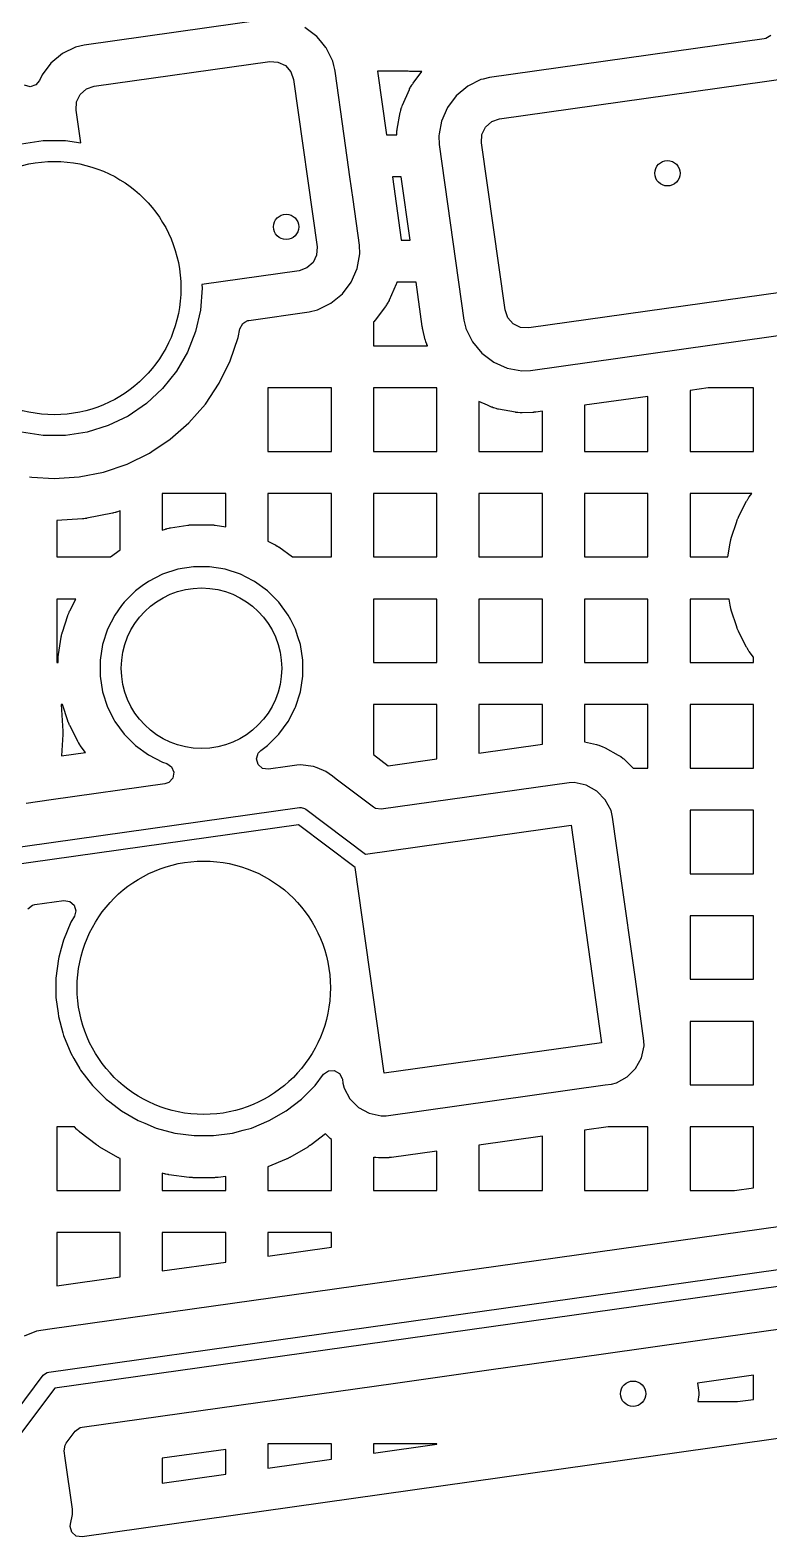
# Model space of a CAD drawing. Extents: x 2.49 to 8.57, y -5.87 to -1.87.
# Drawn here: x 3.271 to 3.616, y -4.975 to -4.273 of the extents above; entities that cross this region are included whole.
import ezdxf

# ---------------------------------------------------------------- set-up
doc = ezdxf.new("R2010")
doc.units = 0
doc.header["$MEASUREMENT"] = 0
doc.layers.add('BLACK', color=7, linetype='CONTINUOUS')

msp = doc.modelspace()

# ---------------------------------------------------------------- linework, layer by layer
at = {"layer": 'BLACK', "linetype": 'CONTINUOUS'}
for p, q in [((3.38231, -4.2674), (3.29654, -4.27946)), ((3.40501, -4.27542), (3.3995, -4.27126)), ((3.40675, -4.27751), (3.40501, -4.27542)), ((3.61371, -4.27662), (3.48553, -4.29464)), ((3.61438, -4.27648), (3.61371, -4.27662)), ((3.61671, -4.27501), (3.61438, -4.27648)), ((3.2864, -4.28349), (3.28108, -4.2879)), ((3.29259, -4.28043), (3.2864, -4.28349)), ((3.2864, -4.28349), (3.2864, -4.28349)), ((3.29654, -4.27946), (3.29259, -4.28043)), ((3.29259, -4.28043), (3.29259, -4.28043)), ((3.29654, -4.27946), (3.29654, -4.27946)), ((3.40927, -4.28055), (3.40675, -4.27751)), ((3.40942, -4.28073), (3.40927, -4.28055)), ((3.41249, -4.28692), (3.40942, -4.28073)), ((3.28108, -4.2879), (3.27693, -4.29342)), ((3.28108, -4.2879), (3.28108, -4.2879)), ((3.30123, -4.29869), (3.3831, -4.28719)), ((3.3831, -4.28719), (3.38694, -4.28741)), ((3.38694, -4.28741), (3.3904, -4.28907)), ((3.3904, -4.28907), (3.39296, -4.29194)), ((3.413, -4.28902), (3.41249, -4.28692)), ((3.41346, -4.29087), (3.413, -4.28902)), ((3.41357, -4.29165), (3.41346, -4.29087)), ((3.41346, -4.29087), (3.41346, -4.29087)), ((3.27141, -4.29889), (3.26876, -4.29815)), ((3.27404, -4.29807), (3.27141, -4.29889)), ((3.27581, -4.29597), (3.27404, -4.29807)), ((3.27693, -4.29342), (3.27581, -4.29597)), ((3.27693, -4.29342), (3.27693, -4.29342)), ((3.39296, -4.29194), (3.39422, -4.29557)), ((3.39422, -4.29557), (3.40518, -4.37354)), ((3.4178, -4.32172), (3.41357, -4.29165)), ((3.44699, -4.29165), (3.43337, -4.29165)), ((3.43337, -4.29165), (3.43753, -4.32126)), ((3.44708, -4.29167), (3.44699, -4.29165)), ((3.44723, -4.29168), (3.44708, -4.29167)), ((3.44754, -4.29171), (3.44723, -4.29168)), ((3.44769, -4.29172), (3.44754, -4.29171)), ((3.44831, -4.29176), (3.44769, -4.29172)), ((3.44846, -4.29177), (3.44831, -4.29176)), ((3.44877, -4.29178), (3.44846, -4.29177)), ((3.44871, -4.29919), (3.44928, -4.29821)), ((3.44892, -4.29178), (3.44877, -4.29178)), ((3.45404, -4.29178), (3.44892, -4.29178)), ((3.44928, -4.29821), (3.44943, -4.29797)), ((3.44943, -4.29797), (3.44975, -4.29749)), ((3.44975, -4.29749), (3.44992, -4.29726)), ((3.44992, -4.29726), (3.45404, -4.29178)), ((3.48158, -4.29561), (3.47539, -4.29868)), ((3.48261, -4.29536), (3.48158, -4.29561)), ((3.48158, -4.29561), (3.48158, -4.29561)), ((3.48553, -4.29464), (3.48261, -4.29536)), ((3.48553, -4.29464), (3.48553, -4.29464)), ((3.48553, -4.29464), (3.48553, -4.29464)), ((3.49022, -4.31388), (3.62598, -4.2948)), ((3.29307, -4.30598), (3.29474, -4.30252)), ((3.29474, -4.30252), (3.29761, -4.29996)), ((3.29761, -4.29996), (3.30123, -4.29869)), ((3.44496, -4.30758), (3.44819, -4.30021)), ((3.44819, -4.30021), (3.44831, -4.29995)), ((3.44831, -4.29995), (3.44857, -4.29944)), ((3.44857, -4.29944), (3.44871, -4.29919)), ((3.47007, -4.30308), (3.46592, -4.3086)), ((3.47007, -4.30308), (3.47007, -4.30308)), ((3.47539, -4.29868), (3.47007, -4.30308)), ((3.47539, -4.29868), (3.47539, -4.29868)), ((3.29286, -4.30981), (3.29307, -4.30598)), ((3.29501, -4.32513), (3.29286, -4.30981)), ((3.44252, -4.31873), (3.44396, -4.31085)), ((3.44396, -4.31085), (3.44402, -4.31057)), ((3.44402, -4.31057), (3.44415, -4.31001)), ((3.44415, -4.31001), (3.44423, -4.30974)), ((3.44423, -4.30974), (3.44456, -4.30865)), ((3.44456, -4.30865), (3.44465, -4.30838)), ((3.44465, -4.30838), (3.44485, -4.30784)), ((3.44485, -4.30784), (3.44496, -4.30758)), ((3.46592, -4.3086), (3.46315, -4.31493)), ((3.46592, -4.3086), (3.46592, -4.3086)), ((3.46592, -4.3086), (3.46592, -4.3086)), ((3.44241, -4.31953), (3.44248, -4.319)), ((3.44248, -4.319), (3.44252, -4.31873)), ((3.46315, -4.31493), (3.46205, -4.32094)), ((3.48206, -4.32116), (3.48373, -4.3177)), ((3.48373, -4.3177), (3.4866, -4.31514)), ((3.4866, -4.31514), (3.49022, -4.31388)), ((3.26731, -4.32558), (3.2775, -4.32404)), ((3.2775, -4.32404), (3.28779, -4.32404)), ((3.28779, -4.32404), (3.29501, -4.32513)), ((3.42049, -4.34087), (3.4178, -4.32172)), ((3.43753, -4.32126), (3.4423, -4.32126)), ((3.4423, -4.32113), (3.44231, -4.32086)), ((3.4423, -4.32126), (3.4423, -4.32113)), ((3.44231, -4.32086), (3.44239, -4.31979)), ((3.44239, -4.31979), (3.44241, -4.31953)), ((3.46205, -4.32094), (3.46191, -4.32172)), ((3.46191, -4.32172), (3.46206, -4.32579)), ((3.46206, -4.32579), (3.46206, -4.32579)), ((3.46206, -4.32579), (3.47357, -4.40766)), ((3.48185, -4.32499), (3.48206, -4.32116)), ((3.49281, -4.40297), (3.48185, -4.32499)), ((3.42197, -4.3514), (3.42049, -4.34087)), ((3.44438, -4.34087), (3.44029, -4.34087)), ((3.44029, -4.34087), (3.44442, -4.37027)), ((3.44854, -4.37047), (3.44438, -4.34087)), ((3.42497, -4.37275), (3.42197, -4.3514)), ((3.40518, -4.37354), (3.40496, -4.37737)), ((3.42512, -4.37681), (3.42497, -4.37275)), ((3.44442, -4.37027), (3.44443, -4.37039)), ((3.44443, -4.37039), (3.44444, -4.37047)), ((3.44444, -4.37047), (3.44854, -4.37047)), ((3.40329, -4.38083), (3.40043, -4.38339)), ((3.40496, -4.37737), (3.40329, -4.38083)), ((3.42388, -4.38361), (3.42512, -4.37681)), ((3.3968, -4.38466), (3.35141, -4.39103)), ((3.40043, -4.38339), (3.3968, -4.38466)), ((3.42111, -4.38993), (3.42388, -4.38361)), ((3.35154, -4.39275), (3.35077, -4.40302)), ((3.35141, -4.39103), (3.35154, -4.39275)), ((3.41164, -4.39986), (3.41695, -4.39545)), ((3.41695, -4.39545), (3.42111, -4.38993)), ((3.44207, -4.39095), (3.43884, -4.39833)), ((3.44217, -4.39069), (3.44207, -4.39095)), ((3.44237, -4.39015), (3.44217, -4.39069)), ((3.4424, -4.39008), (3.44237, -4.39015)), ((3.4513, -4.39008), (3.4424, -4.39008)), ((3.45419, -4.41064), (3.4513, -4.39008)), ((3.63963, -4.39227), (3.50392, -4.41135)), ((3.35077, -4.40302), (3.34848, -4.41306)), ((3.4015, -4.40389), (3.40544, -4.40292)), ((3.40544, -4.40292), (3.41164, -4.39986)), ((3.43711, -4.40128), (3.43227, -4.4077)), ((3.43728, -4.40104), (3.43711, -4.40128)), ((3.43759, -4.40057), (3.43728, -4.40104)), ((3.43774, -4.40033), (3.43759, -4.40057)), ((3.43832, -4.39934), (3.43774, -4.40033)), ((3.43846, -4.39909), (3.43832, -4.39934)), ((3.43872, -4.39858), (3.43846, -4.39909)), ((3.43884, -4.39833), (3.43872, -4.39858)), ((3.49407, -4.40659), (3.49281, -4.40297)), ((3.36921, -4.41174), (3.37048, -4.4093)), ((3.37048, -4.4093), (3.37156, -4.40868)), ((3.37156, -4.40868), (3.37287, -4.40794)), ((3.37287, -4.40794), (3.37331, -4.40786)), ((3.37331, -4.40786), (3.4015, -4.40389)), ((3.43153, -4.40857), (3.43142, -4.40868)), ((3.43142, -4.40868), (3.43142, -4.41969)), ((3.43172, -4.40836), (3.43153, -4.40857)), ((3.43209, -4.40793), (3.43172, -4.40836)), ((3.43227, -4.4077), (3.43209, -4.40793)), ((3.47357, -4.40766), (3.47357, -4.40766)), ((3.47357, -4.40766), (3.47357, -4.40766)), ((3.47357, -4.40766), (3.47449, -4.41141)), ((3.49663, -4.40946), (3.49407, -4.40659)), ((3.50009, -4.41113), (3.49663, -4.40946)), ((3.34848, -4.41306), (3.34472, -4.42264)), ((3.36468, -4.42673), (3.36841, -4.41573)), ((3.36841, -4.41573), (3.36921, -4.41174)), ((3.4542, -4.41076), (3.45419, -4.41064)), ((3.45425, -4.41101), (3.4542, -4.41076)), ((3.45427, -4.41113), (3.45425, -4.41101)), ((3.45436, -4.41162), (3.45427, -4.41113)), ((3.45439, -4.41174), (3.45436, -4.41162)), ((3.45444, -4.41199), (3.45439, -4.41174)), ((3.45447, -4.41211), (3.45444, -4.41199)), ((3.45563, -4.41682), (3.45447, -4.41211)), ((3.4557, -4.41707), (3.45563, -4.41682)), ((3.45586, -4.41759), (3.4557, -4.41707)), ((3.45594, -4.41784), (3.45586, -4.41759)), ((3.47449, -4.41141), (3.47454, -4.41161)), ((3.47454, -4.41161), (3.47454, -4.41161)), ((3.47454, -4.41161), (3.4776, -4.4178)), ((3.50392, -4.41135), (3.50009, -4.41113)), ((3.50472, -4.43113), (3.63277, -4.41314)), ((3.34472, -4.42264), (3.33957, -4.43156)), ((3.43142, -4.41969), (3.45666, -4.41969)), ((3.45631, -4.41885), (3.45594, -4.41784)), ((3.45641, -4.41909), (3.45631, -4.41885)), ((3.45662, -4.41959), (3.45641, -4.41909)), ((3.45666, -4.41969), (3.45662, -4.41959)), ((3.4776, -4.4178), (3.4776, -4.4178)), ((3.4776, -4.4178), (3.48201, -4.42312)), ((3.48201, -4.42312), (3.48201, -4.42312)), ((3.48201, -4.42312), (3.48201, -4.42312)), ((3.48201, -4.42312), (3.48753, -4.42727)), ((3.33957, -4.43156), (3.33315, -4.43961)), ((3.35954, -4.43714), (3.36468, -4.42673)), ((3.48753, -4.42727), (3.49385, -4.43005)), ((3.49385, -4.43005), (3.50065, -4.43129)), ((3.50065, -4.43129), (3.50472, -4.43113)), ((3.35309, -4.4468), (3.35954, -4.43714)), ((3.33315, -4.43961), (3.3256, -4.44661)), ((3.41182, -4.43929), (3.38221, -4.43929)), ((3.38221, -4.43929), (3.38221, -4.4689)), ((3.41182, -4.4689), (3.41182, -4.43929)), ((3.46103, -4.43929), (3.43142, -4.43929)), ((3.43142, -4.43929), (3.43142, -4.4689)), ((3.46103, -4.44048), (3.46103, -4.43929)), ((3.46103, -4.4689), (3.46103, -4.44048)), ((3.4846, -4.4474), (3.48064, -4.44566)), ((3.48064, -4.44566), (3.48064, -4.4689)), ((3.55945, -4.44324), (3.52985, -4.4474)), ((3.55945, -4.4689), (3.55945, -4.44324)), ((3.58754, -4.43929), (3.57906, -4.44048)), ((3.57906, -4.44048), (3.57906, -4.4689)), ((3.60867, -4.43929), (3.58754, -4.43929)), ((3.60867, -4.4689), (3.60867, -4.43929)), ((3.31709, -4.45242), (3.30782, -4.45688)), ((3.3256, -4.44661), (3.31709, -4.45242)), ((3.34543, -4.45553), (3.35309, -4.4468)), ((3.48651, -4.44823), (3.4846, -4.4474)), ((3.48677, -4.44834), (3.48651, -4.44823)), ((3.48731, -4.44854), (3.48677, -4.44834)), ((3.48758, -4.44863), (3.48731, -4.44854)), ((3.48867, -4.44896), (3.48758, -4.44863)), ((3.48894, -4.44904), (3.48867, -4.44896)), ((3.4895, -4.44917), (3.48894, -4.44904)), ((3.48978, -4.44923), (3.4895, -4.44917)), ((3.49766, -4.45067), (3.48978, -4.44923)), ((3.49792, -4.45071), (3.49766, -4.45067)), ((3.49846, -4.45078), (3.49792, -4.45071)), ((3.49872, -4.4508), (3.49846, -4.45078)), ((3.49979, -4.45088), (3.49872, -4.4508)), ((3.50005, -4.45089), (3.49979, -4.45088)), ((3.50059, -4.4509), (3.50005, -4.45089)), ((3.50086, -4.4509), (3.50059, -4.4509)), ((3.50571, -4.45072), (3.50086, -4.4509)), ((3.50583, -4.45071), (3.50571, -4.45072)), ((3.50608, -4.45069), (3.50583, -4.45071)), ((3.5062, -4.45068), (3.50608, -4.45069)), ((3.5067, -4.45064), (3.5062, -4.45068)), ((3.50682, -4.45063), (3.5067, -4.45064)), ((3.50707, -4.4506), (3.50682, -4.45063)), ((3.5072, -4.45058), (3.50707, -4.4506)), ((3.51024, -4.45015), (3.5072, -4.45058)), ((3.51024, -4.4689), (3.51024, -4.45015)), ((3.52985, -4.4474), (3.52985, -4.4689)), ((3.30782, -4.45688), (3.29798, -4.45992)), ((3.3367, -4.46319), (3.34543, -4.45553)), ((3.2775, -4.46145), (3.26731, -4.45992)), ((3.28779, -4.46145), (3.2775, -4.46145)), ((3.29798, -4.45992), (3.28779, -4.46145)), ((3.32816, -4.4689), (3.3367, -4.46319)), ((3.31662, -4.47478), (3.32704, -4.46964)), ((3.32704, -4.46964), (3.32816, -4.4689)), ((3.38221, -4.4689), (3.41182, -4.4689)), ((3.43142, -4.4689), (3.46103, -4.4689)), ((3.48064, -4.4689), (3.51024, -4.4689)), ((3.52985, -4.4689), (3.55945, -4.4689)), ((3.57906, -4.4689), (3.60867, -4.4689)), ((3.27106, -4.48078), (3.27217, -4.48085)), ((3.29192, -4.48093), (3.29423, -4.48078)), ((3.29423, -4.48078), (3.30563, -4.47852)), ((3.30563, -4.47852), (3.31662, -4.47478)), ((3.27217, -4.48085), (3.28264, -4.48154)), ((3.28264, -4.48154), (3.28265, -4.48154)), ((3.28265, -4.48154), (3.29192, -4.48093)), ((3.28265, -4.48154), (3.28265, -4.48154)), ((3.33313, -4.4885), (3.333, -4.48857)), ((3.333, -4.48857), (3.333, -4.50559)), ((3.3626, -4.4885), (3.33313, -4.4885)), ((3.3626, -4.50405), (3.3626, -4.4885)), ((3.41182, -4.4885), (3.38221, -4.4885)), ((3.38221, -4.4885), (3.38221, -4.51067)), ((3.41182, -4.51811), (3.41182, -4.4885)), ((3.46103, -4.4885), (3.43142, -4.4885)), ((3.43142, -4.4885), (3.43142, -4.51811)), ((3.46103, -4.51811), (3.46103, -4.4885)), ((3.51024, -4.4885), (3.48064, -4.4885)), ((3.48064, -4.4885), (3.48064, -4.51811)), ((3.51024, -4.51811), (3.51024, -4.4885)), ((3.55945, -4.4885), (3.52985, -4.4885)), ((3.52985, -4.4885), (3.52985, -4.51811)), ((3.55945, -4.51811), (3.55945, -4.4885)), ((3.60786, -4.4885), (3.57906, -4.4885)), ((3.57906, -4.4885), (3.57906, -4.51811)), ((3.60173, -4.49942), (3.60546, -4.49211)), ((3.60546, -4.49211), (3.60555, -4.49194)), ((3.60555, -4.49194), (3.60574, -4.4916)), ((3.60574, -4.4916), (3.60584, -4.49144)), ((3.60584, -4.49144), (3.60624, -4.49078)), ((3.60624, -4.49078), (3.60634, -4.49062)), ((3.60634, -4.49062), (3.60656, -4.4903)), ((3.60656, -4.4903), (3.60667, -4.49014)), ((3.60667, -4.49014), (3.60786, -4.4885)), ((3.29584, -4.50032), (3.28379, -4.50111)), ((3.28379, -4.50111), (3.28379, -4.51811)), ((3.296, -4.50031), (3.29584, -4.50032)), ((3.29632, -4.50028), (3.296, -4.50031)), ((3.29648, -4.50026), (3.29632, -4.50028)), ((3.29711, -4.50018), (3.29648, -4.50026)), ((3.29727, -4.50015), (3.29711, -4.50018)), ((3.29759, -4.5001), (3.29727, -4.50015)), ((3.29775, -4.50007), (3.29759, -4.5001)), ((3.30977, -4.49768), (3.29775, -4.50007)), ((3.30992, -4.49765), (3.30977, -4.49768)), ((3.31024, -4.49758), (3.30992, -4.49765)), ((3.31039, -4.49754), (3.31024, -4.49758)), ((3.31101, -4.49737), (3.31039, -4.49754)), ((3.31116, -4.49733), (3.31101, -4.49737)), ((3.31147, -4.49723), (3.31116, -4.49733)), ((3.31162, -4.49718), (3.31147, -4.49723)), ((3.31339, -4.49658), (3.31162, -4.49718)), ((3.31339, -4.51067), (3.31339, -4.49658)), ((3.59831, -4.50937), (3.60085, -4.50156)), ((3.60085, -4.50156), (3.60091, -4.50138)), ((3.60091, -4.50138), (3.60105, -4.50101)), ((3.60105, -4.50101), (3.60112, -4.50084)), ((3.60112, -4.50084), (3.60141, -4.50012)), ((3.60141, -4.50012), (3.60149, -4.49995)), ((3.60149, -4.49995), (3.60165, -4.4996)), ((3.60165, -4.4996), (3.60173, -4.49942)), ((3.333, -4.50559), (3.33452, -4.50509)), ((3.33452, -4.50509), (3.33471, -4.50504)), ((3.33471, -4.50504), (3.33508, -4.50493)), ((3.33508, -4.50493), (3.33527, -4.50488)), ((3.33527, -4.50488), (3.33601, -4.5047)), ((3.33601, -4.5047), (3.3362, -4.50466)), ((3.3362, -4.50466), (3.33658, -4.50459)), ((3.33658, -4.50459), (3.33677, -4.50455)), ((3.33677, -4.50455), (3.34488, -4.50327)), ((3.34488, -4.50327), (3.34507, -4.50324)), ((3.34507, -4.50324), (3.34545, -4.5032)), ((3.34545, -4.5032), (3.34564, -4.50318)), ((3.34564, -4.50318), (3.34641, -4.50312)), ((3.34641, -4.50312), (3.3466, -4.50311)), ((3.3466, -4.50311), (3.34699, -4.50309)), ((3.34699, -4.50309), (3.34718, -4.50309)), ((3.34718, -4.50309), (3.35539, -4.50309)), ((3.35539, -4.50309), (3.35558, -4.50309)), ((3.35558, -4.50309), (3.35597, -4.50311)), ((3.35597, -4.50311), (3.35616, -4.50312)), ((3.35616, -4.50312), (3.35692, -4.50318)), ((3.35692, -4.50318), (3.35712, -4.5032)), ((3.35712, -4.5032), (3.3575, -4.50324)), ((3.3575, -4.50324), (3.35769, -4.50327)), ((3.35769, -4.50327), (3.3626, -4.50405)), ((3.30888, -4.51811), (3.31339, -4.51483)), ((3.31339, -4.51483), (3.31339, -4.51067)), ((3.38221, -4.51067), (3.3853, -4.51224)), ((3.3853, -4.51224), (3.38547, -4.51233)), ((3.38547, -4.51233), (3.38581, -4.51252)), ((3.38581, -4.51252), (3.38597, -4.51262)), ((3.38597, -4.51262), (3.38663, -4.51302)), ((3.38663, -4.51302), (3.38679, -4.51312)), ((3.38679, -4.51312), (3.38711, -4.51334)), ((3.38711, -4.51334), (3.38727, -4.51345)), ((3.38727, -4.51345), (3.39369, -4.51811)), ((3.59674, -4.51811), (3.59777, -4.51161)), ((3.59777, -4.51161), (3.59781, -4.51142)), ((3.59781, -4.51142), (3.59788, -4.51104)), ((3.59788, -4.51104), (3.59792, -4.51086)), ((3.59792, -4.51086), (3.5981, -4.51011)), ((3.5981, -4.51011), (3.59815, -4.50992)), ((3.59815, -4.50992), (3.59826, -4.50955)), ((3.59826, -4.50955), (3.59831, -4.50937)), ((3.28379, -4.51811), (3.30888, -4.51811)), ((3.34756, -4.5227), (3.34022, -4.52386)), ((3.355, -4.5227), (3.34756, -4.5227)), ((3.34756, -4.5227), (3.34756, -4.5227)), ((3.36235, -4.52386), (3.355, -4.5227)), ((3.355, -4.5227), (3.355, -4.5227)), ((3.39369, -4.51811), (3.41182, -4.51811)), ((3.43142, -4.51811), (3.46103, -4.51811)), ((3.48064, -4.51811), (3.51024, -4.51811)), ((3.52985, -4.51811), (3.55945, -4.51811)), ((3.57906, -4.51811), (3.59674, -4.51811)), ((3.32651, -4.52954), (3.32369, -4.53158)), ((3.33314, -4.52616), (3.32651, -4.52954)), ((3.34022, -4.52386), (3.33314, -4.52616)), ((3.36943, -4.52616), (3.36235, -4.52386)), ((3.3753, -4.52915), (3.36943, -4.52616)), ((3.37605, -4.52954), (3.3753, -4.52915)), ((3.38207, -4.53391), (3.37605, -4.52954)), ((3.32049, -4.53391), (3.31523, -4.53917)), ((3.32369, -4.53158), (3.32049, -4.53391)), ((3.32049, -4.53391), (3.32049, -4.53391)), ((3.32049, -4.53391), (3.32049, -4.53391)), ((3.38733, -4.53917), (3.38207, -4.53391)), ((3.29266, -4.53772), (3.28379, -4.53772)), ((3.28379, -4.53772), (3.28379, -4.56732)), ((3.28922, -4.54467), (3.28952, -4.54396)), ((3.28952, -4.54396), (3.28959, -4.54378)), ((3.28959, -4.54378), (3.28975, -4.54343)), ((3.28975, -4.54343), (3.28984, -4.54326)), ((3.28984, -4.54326), (3.29266, -4.53772)), ((3.31405, -4.54079), (3.31086, -4.54519)), ((3.31523, -4.53917), (3.31405, -4.54079)), ((3.31523, -4.53917), (3.31523, -4.53917)), ((3.31523, -4.53917), (3.31523, -4.53917)), ((3.39171, -4.54519), (3.38733, -4.53917)), ((3.46103, -4.53772), (3.43142, -4.53772)), ((3.43142, -4.53772), (3.43142, -4.56732)), ((3.46103, -4.56732), (3.46103, -4.53772)), ((3.51024, -4.53772), (3.48064, -4.53772)), ((3.48064, -4.53772), (3.48064, -4.56732)), ((3.51024, -4.56732), (3.51024, -4.53772)), ((3.55945, -4.53772), (3.52985, -4.53772)), ((3.52985, -4.53772), (3.52985, -4.56732)), ((3.55945, -4.56732), (3.55945, -4.53772)), ((3.59731, -4.53772), (3.57906, -4.53772)), ((3.57906, -4.53772), (3.57906, -4.56732)), ((3.59777, -4.54064), (3.59731, -4.53772)), ((3.59781, -4.54083), (3.59777, -4.54064)), ((3.59788, -4.54121), (3.59781, -4.54083)), ((3.59792, -4.54139), (3.59788, -4.54121)), ((3.5981, -4.54214), (3.59792, -4.54139)), ((3.59815, -4.54233), (3.5981, -4.54214)), ((3.59826, -4.5427), (3.59815, -4.54233)), ((3.59831, -4.54289), (3.59826, -4.5427)), ((3.60085, -4.55069), (3.59831, -4.54289)), ((3.28642, -4.5532), (3.28895, -4.54539)), ((3.28895, -4.54539), (3.28902, -4.54521)), ((3.28902, -4.54521), (3.28915, -4.54485)), ((3.28915, -4.54485), (3.28922, -4.54467)), ((3.31086, -4.54519), (3.30748, -4.55182)), ((3.39287, -4.54747), (3.39171, -4.54519)), ((3.39508, -4.55182), (3.39287, -4.54747)), ((3.60091, -4.55087), (3.60085, -4.55069)), ((3.60105, -4.55124), (3.60091, -4.55087)), ((3.28459, -4.56355), (3.28588, -4.55544)), ((3.28588, -4.55544), (3.28591, -4.55526)), ((3.28591, -4.55526), (3.28599, -4.55488)), ((3.28599, -4.55488), (3.28603, -4.55469)), ((3.28603, -4.55469), (3.28621, -4.55394)), ((3.28621, -4.55394), (3.28626, -4.55376)), ((3.28626, -4.55376), (3.28636, -4.55338)), ((3.28636, -4.55338), (3.28642, -4.5532)), ((3.30748, -4.55182), (3.30518, -4.55889)), ((3.3962, -4.55525), (3.39508, -4.55182)), ((3.39508, -4.55182), (3.39508, -4.55182)), ((3.39508, -4.55182), (3.39508, -4.55182)), ((3.39738, -4.55889), (3.3962, -4.55525)), ((3.60112, -4.55141), (3.60105, -4.55124)), ((3.60141, -4.55213), (3.60112, -4.55141)), ((3.60149, -4.5523), (3.60141, -4.55213)), ((3.60165, -4.55265), (3.60149, -4.5523)), ((3.60173, -4.55283), (3.60165, -4.55265)), ((3.60546, -4.56014), (3.60173, -4.55283)), ((3.28443, -4.56528), (3.28444, -4.56509)), ((3.28444, -4.56509), (3.2845, -4.56432)), ((3.2845, -4.56432), (3.28452, -4.56413)), ((3.28452, -4.56413), (3.28457, -4.56374)), ((3.28457, -4.56374), (3.28459, -4.56355)), ((3.30518, -4.55889), (3.30402, -4.56624)), ((3.39855, -4.56624), (3.39738, -4.55889)), ((3.60555, -4.56031), (3.60546, -4.56014)), ((3.60574, -4.56065), (3.60555, -4.56031)), ((3.60584, -4.56081), (3.60574, -4.56065)), ((3.60624, -4.56147), (3.60584, -4.56081)), ((3.60634, -4.56163), (3.60624, -4.56147)), ((3.60656, -4.56195), (3.60634, -4.56163)), ((3.60667, -4.56211), (3.60656, -4.56195)), ((3.60867, -4.56486), (3.60667, -4.56211)), ((3.60867, -4.56732), (3.60867, -4.56486)), ((3.28379, -4.56732), (3.28441, -4.56732)), ((3.28441, -4.56585), (3.28442, -4.56566)), ((3.28441, -4.56732), (3.28441, -4.56585)), ((3.28442, -4.56566), (3.28443, -4.56528)), ((3.30402, -4.56624), (3.30402, -4.57368)), ((3.39855, -4.56732), (3.39855, -4.56624)), ((3.39855, -4.57368), (3.39855, -4.56732)), ((3.43142, -4.56732), (3.46103, -4.56732)), ((3.48064, -4.56732), (3.51024, -4.56732)), ((3.52985, -4.56732), (3.55945, -4.56732)), ((3.57906, -4.56732), (3.60867, -4.56732)), ((3.30402, -4.57368), (3.30518, -4.58103)), ((3.39738, -4.58103), (3.39855, -4.57368)), ((3.30518, -4.58103), (3.30748, -4.5881)), ((3.39508, -4.5881), (3.39738, -4.58103)), ((3.28649, -4.58693), (3.28591, -4.58693)), ((3.28591, -4.58693), (3.28658, -4.5993)), ((3.28895, -4.59453), (3.28649, -4.58693)), ((3.30748, -4.5881), (3.31058, -4.59418)), ((3.39171, -4.59473), (3.39496, -4.58835)), ((3.39496, -4.58835), (3.39508, -4.5881)), ((3.39508, -4.5881), (3.39508, -4.5881)), ((3.39508, -4.5881), (3.39508, -4.5881)), ((3.46103, -4.58693), (3.43142, -4.58693)), ((3.43142, -4.58693), (3.43142, -4.61018)), ((3.46103, -4.60949), (3.46103, -4.58693)), ((3.51024, -4.58693), (3.48064, -4.58693)), ((3.48064, -4.58693), (3.48064, -4.60949)), ((3.51024, -4.60428), (3.51024, -4.58693)), ((3.55945, -4.58693), (3.52985, -4.58693)), ((3.52985, -4.58693), (3.52985, -4.60428)), ((3.55945, -4.61654), (3.55945, -4.58693)), ((3.60867, -4.58693), (3.57906, -4.58693)), ((3.57906, -4.58693), (3.57906, -4.61654)), ((3.60867, -4.61654), (3.60867, -4.58693)), ((3.28658, -4.5993), (3.28658, -4.59943)), ((3.28658, -4.59943), (3.28659, -4.5997)), ((3.28659, -4.5997), (3.28659, -4.59983)), ((3.28659, -4.59983), (3.28659, -4.60036)), ((3.28902, -4.59471), (3.28895, -4.59453)), ((3.28915, -4.59507), (3.28902, -4.59471)), ((3.28922, -4.59525), (3.28915, -4.59507)), ((3.28952, -4.59596), (3.28922, -4.59525)), ((3.28959, -4.59614), (3.28952, -4.59596)), ((3.28975, -4.59649), (3.28959, -4.59614)), ((3.28984, -4.59666), (3.28975, -4.59649)), ((3.29357, -4.60398), (3.28984, -4.59666)), ((3.31058, -4.59418), (3.31086, -4.59473)), ((3.31086, -4.59473), (3.31523, -4.60075)), ((3.38733, -4.60075), (3.39171, -4.59473)), ((3.28658, -4.60089), (3.28604, -4.61084)), ((3.28659, -4.60049), (3.28658, -4.60076)), ((3.28658, -4.60076), (3.28658, -4.60089)), ((3.28659, -4.60036), (3.28659, -4.60049)), ((3.29366, -4.60414), (3.29357, -4.60398)), ((3.29384, -4.60448), (3.29366, -4.60414)), ((3.29394, -4.60465), (3.29384, -4.60448)), ((3.29434, -4.6053), (3.29394, -4.60465)), ((3.29445, -4.60547), (3.29434, -4.6053)), ((3.29466, -4.60579), (3.29445, -4.60547)), ((3.29477, -4.60594), (3.29466, -4.60579)), ((3.29719, -4.60927), (3.29477, -4.60594)), ((3.31523, -4.60075), (3.32049, -4.60601)), ((3.32049, -4.60601), (3.32651, -4.61038)), ((3.37893, -4.6083), (3.38207, -4.60601)), ((3.38207, -4.60601), (3.38733, -4.60075)), ((3.48064, -4.60949), (3.51024, -4.60533)), ((3.51024, -4.60533), (3.51024, -4.60428)), ((3.52985, -4.60428), (3.53551, -4.60553)), ((3.53551, -4.60553), (3.53585, -4.60561)), ((3.53585, -4.60561), (3.53652, -4.60581)), ((3.53652, -4.60581), (3.53685, -4.60592)), ((3.53685, -4.60592), (3.53816, -4.60642)), ((3.53816, -4.60642), (3.53848, -4.60655)), ((3.53848, -4.60655), (3.53912, -4.60685)), ((3.53912, -4.60685), (3.53943, -4.607)), ((3.53943, -4.607), (3.54562, -4.61041)), ((3.28604, -4.61084), (3.29719, -4.60927)), ((3.32651, -4.61038), (3.33314, -4.61376)), ((3.33314, -4.61376), (3.33506, -4.61438)), ((3.37691, -4.61223), (3.37752, -4.61018)), ((3.37768, -4.61487), (3.37691, -4.61223)), ((3.37752, -4.61018), (3.3777, -4.60959)), ((3.3777, -4.60959), (3.37893, -4.6083)), ((3.43142, -4.61018), (3.43838, -4.61543)), ((3.43838, -4.61543), (3.46103, -4.61224)), ((3.46103, -4.61224), (3.46103, -4.60949)), ((3.54562, -4.61041), (3.54592, -4.61059)), ((3.54592, -4.61059), (3.54651, -4.61097)), ((3.54651, -4.61097), (3.5468, -4.61117)), ((3.5468, -4.61117), (3.54792, -4.61201)), ((3.54792, -4.61201), (3.54819, -4.61223)), ((3.54819, -4.61223), (3.54872, -4.6127)), ((3.54872, -4.6127), (3.54897, -4.61293)), ((3.54897, -4.61293), (3.55255, -4.61654)), ((3.33506, -4.61438), (3.33733, -4.61594)), ((3.33793, -4.62118), (3.33607, -4.62321)), ((3.33733, -4.61594), (3.3384, -4.61847)), ((3.3384, -4.61847), (3.33793, -4.62118)), ((3.37975, -4.61668), (3.37768, -4.61487)), ((3.38247, -4.61708), (3.37975, -4.61668)), ((3.39138, -4.61583), (3.38247, -4.61708)), ((3.39139, -4.61583), (3.39138, -4.61583)), ((3.3957, -4.61522), (3.39139, -4.61583)), ((3.39139, -4.61583), (3.39139, -4.61583)), ((3.39139, -4.61583), (3.39139, -4.61583)), ((3.39737, -4.61499), (3.3957, -4.61522)), ((3.3957, -4.61522), (3.3957, -4.61522)), ((3.40355, -4.61575), (3.39737, -4.61499)), ((3.39737, -4.61499), (3.39737, -4.61499)), ((3.39737, -4.61499), (3.39737, -4.61499)), ((3.39737, -4.61499), (3.39737, -4.61499)), ((3.40523, -4.61643), (3.40355, -4.61575)), ((3.40932, -4.61808), (3.40523, -4.61643)), ((3.41229, -4.62032), (3.40932, -4.61808)), ((3.41404, -4.62163), (3.41229, -4.62032)), ((3.55255, -4.61654), (3.55945, -4.61654)), ((3.57906, -4.61654), (3.60867, -4.61654)), ((3.33423, -4.62386), (3.28111, -4.63133)), ((3.33607, -4.62321), (3.33423, -4.62386)), ((3.43145, -4.63475), (3.41404, -4.62163)), ((3.5227, -4.62337), (3.43507, -4.63569)), ((3.52506, -4.6233), (3.5227, -4.62337)), ((3.5227, -4.62337), (3.5227, -4.62337)), ((3.5227, -4.62337), (3.5227, -4.62337)), ((3.5227, -4.62337), (3.5227, -4.62337)), ((3.5227, -4.62337), (3.5227, -4.62337)), ((3.5306, -4.62452), (3.52506, -4.6233)), ((3.52506, -4.6233), (3.52506, -4.6233)), ((3.53556, -4.62725), (3.5306, -4.62452)), ((3.5306, -4.62452), (3.5306, -4.62452)), ((3.53955, -4.63127), (3.53556, -4.62725)), ((3.25796, -4.65448), (3.39703, -4.63493)), ((3.28111, -4.63133), (3.26956, -4.63295)), ((3.39703, -4.63493), (3.3978, -4.6349)), ((3.3978, -4.6349), (3.39929, -4.63529)), ((3.39929, -4.63529), (3.39995, -4.63569)), ((3.43235, -4.63529), (3.43145, -4.63475)), ((3.43507, -4.63569), (3.43235, -4.63529)), ((3.54225, -4.63625), (3.53955, -4.63127)), ((3.39995, -4.63569), (3.42773, -4.65662)), ((3.54283, -4.63854), (3.54225, -4.63625)), ((3.54295, -4.63943), (3.54283, -4.63854)), ((3.54283, -4.63854), (3.54283, -4.63854)), ((3.54283, -4.63854), (3.54283, -4.63854)), ((3.54665, -4.66575), (3.54295, -4.63943)), ((3.60867, -4.63614), (3.57906, -4.63614)), ((3.57906, -4.63614), (3.57906, -4.66575)), ((3.60867, -4.66575), (3.60867, -4.63614)), ((3.39651, -4.64296), (3.26068, -4.66205)), ((3.42299, -4.66291), (3.39651, -4.64296)), ((3.42773, -4.65662), (3.52358, -4.64315)), ((3.52358, -4.64315), (3.53783, -4.74452)), ((3.43646, -4.75876), (3.42299, -4.66291)), ((3.55357, -4.71496), (3.54665, -4.66575)), ((3.57906, -4.66575), (3.60867, -4.66575)), ((3.27028, -4.68204), (3.27249, -4.6804)), ((3.27249, -4.6804), (3.2735, -4.68014)), ((3.2735, -4.68014), (3.28713, -4.67823)), ((3.28713, -4.67823), (3.28985, -4.67863)), ((3.28985, -4.67863), (3.29193, -4.68044)), ((3.29193, -4.68044), (3.29269, -4.68308)), ((3.29269, -4.68308), (3.29204, -4.6855)), ((3.29039, -4.68835), (3.28694, -4.6967)), ((3.29204, -4.6855), (3.29039, -4.68835)), ((3.29039, -4.68835), (3.29039, -4.68835)), ((3.60867, -4.68535), (3.57906, -4.68535)), ((3.57906, -4.68535), (3.57906, -4.71496)), ((3.60867, -4.71496), (3.60867, -4.68535)), ((3.28694, -4.6967), (3.2859, -4.70057)), ((3.2846, -4.70543), (3.28342, -4.71438)), ((3.28483, -4.70457), (3.2846, -4.70543)), ((3.2846, -4.70543), (3.2846, -4.70543)), ((3.2859, -4.70057), (3.28483, -4.70457)), ((3.28342, -4.71438), (3.28342, -4.72342)), ((3.5576, -4.74364), (3.55357, -4.71496)), ((3.57906, -4.71496), (3.60867, -4.71496)), ((3.28342, -4.72342), (3.28438, -4.73068)), ((3.28438, -4.73068), (3.2846, -4.73237)), ((3.2846, -4.73237), (3.28663, -4.73995)), ((3.28663, -4.73995), (3.28694, -4.7411)), ((3.60867, -4.73457), (3.57906, -4.73457)), ((3.57906, -4.73457), (3.57906, -4.76417)), ((3.60867, -4.76417), (3.60867, -4.73457)), ((3.28694, -4.7411), (3.29039, -4.74945)), ((3.53783, -4.74452), (3.43646, -4.75876)), ((3.55646, -4.75153), (3.55768, -4.746)), ((3.55768, -4.746), (3.5576, -4.74364)), ((3.29039, -4.74945), (3.29039, -4.74945)), ((3.29039, -4.74945), (3.29175, -4.7518)), ((3.29175, -4.7518), (3.29459, -4.75671)), ((3.55372, -4.7565), (3.55646, -4.75153)), ((3.29459, -4.75671), (3.29491, -4.75727)), ((3.29491, -4.75727), (3.30041, -4.76444)), ((3.40426, -4.76444), (3.40824, -4.75925)), ((3.40824, -4.75925), (3.41047, -4.75763)), ((3.41047, -4.75763), (3.41321, -4.75746)), ((3.41321, -4.75746), (3.41561, -4.75881)), ((3.41561, -4.75881), (3.4169, -4.76124)), ((3.4169, -4.76124), (3.41695, -4.76154)), ((3.41695, -4.76154), (3.41721, -4.76337)), ((3.54472, -4.76319), (3.5497, -4.76049)), ((3.5497, -4.76049), (3.55372, -4.7565)), ((3.30041, -4.76444), (3.30041, -4.76444)), ((3.30041, -4.76444), (3.3068, -4.77083)), ((3.39788, -4.77083), (3.40426, -4.76444)), ((3.40426, -4.76444), (3.40426, -4.76444)), ((3.40426, -4.76444), (3.40426, -4.76444)), ((3.41721, -4.76337), (3.41721, -4.76337)), ((3.41721, -4.76337), (3.41778, -4.76566)), ((3.41778, -4.76566), (3.42047, -4.77061)), ((3.43734, -4.77854), (3.53953, -4.76417)), ((3.53953, -4.76417), (3.54243, -4.76377)), ((3.54243, -4.76377), (3.54472, -4.76319)), ((3.57906, -4.76417), (3.60867, -4.76417)), ((3.3068, -4.77083), (3.3068, -4.77083)), ((3.3068, -4.77083), (3.3068, -4.77083)), ((3.3068, -4.77083), (3.30848, -4.77212)), ((3.30848, -4.77212), (3.31397, -4.77633)), ((3.39071, -4.77633), (3.39787, -4.77083)), ((3.39787, -4.77083), (3.39787, -4.77083)), ((3.39787, -4.77083), (3.39788, -4.77083)), ((3.42047, -4.77061), (3.42048, -4.77064)), ((3.42048, -4.77064), (3.42448, -4.77466)), ((3.42448, -4.77466), (3.42944, -4.77739)), ((3.31397, -4.77633), (3.31397, -4.77633)), ((3.31397, -4.77633), (3.31397, -4.77633)), ((3.31397, -4.77633), (3.32179, -4.78084)), ((3.32179, -4.78084), (3.32179, -4.78084)), ((3.32179, -4.78084), (3.32179, -4.78084)), ((3.32179, -4.78084), (3.3248, -4.78209)), ((3.3248, -4.78209), (3.33014, -4.7843)), ((3.37454, -4.7843), (3.38288, -4.78084)), ((3.38288, -4.78084), (3.39071, -4.77633)), ((3.42944, -4.77739), (3.43498, -4.77861)), ((3.43498, -4.77861), (3.43571, -4.77859)), ((3.43498, -4.77861), (3.43498, -4.77861)), ((3.43498, -4.77861), (3.43498, -4.77861)), ((3.43571, -4.77859), (3.43734, -4.77854)), ((3.29203, -4.78378), (3.28379, -4.78378)), ((3.28379, -4.78378), (3.28379, -4.81339)), ((3.29316, -4.78492), (3.29203, -4.78378)), ((3.29328, -4.78503), (3.29316, -4.78492)), ((3.29351, -4.78525), (3.29328, -4.78503)), ((3.29363, -4.78536), (3.29351, -4.78525)), ((3.29411, -4.78578), (3.29363, -4.78536)), ((3.29424, -4.78588), (3.29411, -4.78578)), ((3.29448, -4.78609), (3.29424, -4.78588)), ((3.29461, -4.78619), (3.29448, -4.78609)), ((3.30229, -4.79208), (3.29461, -4.78619)), ((3.33014, -4.7843), (3.33886, -4.78664)), ((3.33886, -4.78664), (3.34782, -4.78782)), ((3.34782, -4.78782), (3.34782, -4.78782)), ((3.34782, -4.78782), (3.35685, -4.78782)), ((3.35685, -4.78782), (3.36581, -4.78664)), ((3.35685, -4.78782), (3.35685, -4.78782)), ((3.36581, -4.78664), (3.37068, -4.78533)), ((3.37068, -4.78533), (3.37454, -4.7843)), ((3.40906, -4.78696), (3.40239, -4.79208)), ((3.41106, -4.78898), (3.40906, -4.78696)), ((3.41132, -4.78922), (3.41106, -4.78898)), ((3.41182, -4.78965), (3.41132, -4.78922)), ((3.41182, -4.79225), (3.41182, -4.78965)), ((3.51024, -4.78809), (3.48064, -4.79225)), ((3.51024, -4.81339), (3.51024, -4.78809)), ((3.54091, -4.78378), (3.52985, -4.78533)), ((3.52985, -4.78533), (3.52985, -4.81339)), ((3.55945, -4.78378), (3.54091, -4.78378)), ((3.55945, -4.81339), (3.55945, -4.78378)), ((3.60867, -4.78378), (3.57906, -4.78378)), ((3.57906, -4.78378), (3.57906, -4.81339)), ((3.60867, -4.80939), (3.60867, -4.78378)), ((3.30241, -4.79217), (3.30229, -4.79208)), ((3.30268, -4.79236), (3.30241, -4.79217)), ((3.30281, -4.79245), (3.30268, -4.79236)), ((3.30334, -4.79281), (3.30281, -4.79245)), ((3.30348, -4.79289), (3.30334, -4.79281)), ((3.30375, -4.79306), (3.30348, -4.79289)), ((3.30389, -4.79315), (3.30375, -4.79306)), ((3.31226, -4.79798), (3.30389, -4.79315)), ((3.40079, -4.79315), (3.39241, -4.79798)), ((3.40093, -4.79306), (3.40079, -4.79315)), ((3.4012, -4.79289), (3.40093, -4.79306)), ((3.40133, -4.79281), (3.4012, -4.79289)), ((3.40187, -4.79245), (3.40133, -4.79281)), ((3.402, -4.79236), (3.40187, -4.79245)), ((3.40226, -4.79217), (3.402, -4.79236)), ((3.40239, -4.79208), (3.40226, -4.79217)), ((3.41182, -4.79791), (3.41182, -4.79225)), ((3.46103, -4.79501), (3.4398, -4.79799)), ((3.46103, -4.81339), (3.46103, -4.79501)), ((3.48064, -4.79225), (3.48064, -4.81339)), ((3.28011, -4.89802), (3.95068, -4.80378)), ((3.3124, -4.79806), (3.31226, -4.79798)), ((3.31269, -4.79821), (3.3124, -4.79806)), ((3.31283, -4.79829), (3.31269, -4.79821)), ((3.31339, -4.79856), (3.31283, -4.79829)), ((3.31339, -4.80234), (3.31339, -4.79856)), ((3.31339, -4.81339), (3.31339, -4.80234)), ((3.39068, -4.79883), (3.38221, -4.80234)), ((3.38221, -4.80234), (3.38221, -4.81339)), ((3.39083, -4.79877), (3.39068, -4.79883)), ((3.39112, -4.79864), (3.39083, -4.79877)), ((3.39127, -4.79857), (3.39112, -4.79864)), ((3.39184, -4.79829), (3.39127, -4.79857)), ((3.39199, -4.79821), (3.39184, -4.79829)), ((3.39227, -4.79806), (3.39199, -4.79821)), ((3.39241, -4.79798), (3.39227, -4.79806)), ((3.41182, -4.81339), (3.41182, -4.79791)), ((3.43165, -4.79795), (3.43142, -4.79791)), ((3.43142, -4.79791), (3.43142, -4.81339)), ((3.43225, -4.79804), (3.43165, -4.79795)), ((3.43256, -4.79808), (3.43225, -4.79804)), ((3.43378, -4.79819), (3.43256, -4.79808)), ((3.43408, -4.79821), (3.43378, -4.79819)), ((3.4347, -4.79823), (3.43408, -4.79821)), ((3.435, -4.79823), (3.4347, -4.79823)), ((3.43824, -4.79812), (3.435, -4.79823)), ((3.43837, -4.79812), (3.43824, -4.79812)), ((3.43863, -4.7981), (3.43837, -4.79812)), ((3.43876, -4.79809), (3.43863, -4.7981)), ((3.43928, -4.79805), (3.43876, -4.79809)), ((3.43941, -4.79804), (3.43928, -4.79805)), ((3.43967, -4.79801), (3.43941, -4.79804)), ((3.4398, -4.79799), (3.43967, -4.79801)), ((3.3341, -4.80566), (3.333, -4.80536)), ((3.333, -4.80536), (3.333, -4.81339)), ((3.33425, -4.8057), (3.3341, -4.80566)), ((3.33457, -4.80577), (3.33425, -4.8057)), ((3.33472, -4.80581), (3.33457, -4.80577)), ((3.33535, -4.80593), (3.33472, -4.80581)), ((3.33551, -4.80596), (3.33535, -4.80593)), ((3.33583, -4.80601), (3.33551, -4.80596)), ((3.33599, -4.80603), (3.33583, -4.80601)), ((3.34558, -4.8073), (3.33599, -4.80603)), ((3.34574, -4.80732), (3.34558, -4.8073)), ((3.34606, -4.80735), (3.34574, -4.80732)), ((3.34622, -4.80736), (3.34606, -4.80735)), ((3.34686, -4.8074), (3.34622, -4.80736)), ((3.34702, -4.80741), (3.34686, -4.8074)), ((3.34734, -4.80742), (3.34702, -4.80741)), ((3.3475, -4.80742), (3.34734, -4.80742)), ((3.35717, -4.80742), (3.3475, -4.80742)), ((3.35733, -4.80742), (3.35717, -4.80742)), ((3.35766, -4.80741), (3.35733, -4.80742)), ((3.35782, -4.8074), (3.35766, -4.80741)), ((3.35846, -4.80736), (3.35782, -4.8074)), ((3.35862, -4.80735), (3.35846, -4.80736)), ((3.35894, -4.80732), (3.35862, -4.80735)), ((3.3591, -4.8073), (3.35894, -4.80732)), ((3.3626, -4.80684), (3.3591, -4.8073)), ((3.3626, -4.81339), (3.3626, -4.80684)), ((3.60867, -4.81215), (3.60867, -4.80939)), ((3.71628, -4.81682), (3.28062, -4.87805)), ((3.95016, -4.8118), (3.28282, -4.90559)), ((3.28379, -4.81339), (3.31339, -4.81339)), ((3.333, -4.81339), (3.3626, -4.81339)), ((3.38221, -4.81339), (3.41182, -4.81339)), ((3.43142, -4.81339), (3.46103, -4.81339)), ((3.48064, -4.81339), (3.51024, -4.81339)), ((3.52985, -4.81339), (3.55945, -4.81339)), ((3.57906, -4.81339), (3.59984, -4.81339)), ((3.59984, -4.81339), (3.60867, -4.81215)), ((3.31339, -4.83299), (3.28379, -4.83299)), ((3.28379, -4.83299), (3.28379, -4.8578)), ((3.31339, -4.85089), (3.31339, -4.83299)), ((3.3626, -4.83299), (3.333, -4.83299)), ((3.333, -4.83299), (3.333, -4.85089)), ((3.3626, -4.84397), (3.3626, -4.83299)), ((3.41182, -4.83299), (3.38221, -4.83299)), ((3.38221, -4.83299), (3.38221, -4.84397)), ((3.41182, -4.83981), (3.41182, -4.83299)), ((3.3626, -4.84673), (3.3626, -4.84397)), ((3.38221, -4.84397), (3.41182, -4.83981)), ((3.31339, -4.85364), (3.31339, -4.85089)), ((3.333, -4.85089), (3.3626, -4.84673)), ((3.58582, -4.8829), (3.81906, -4.85012)), ((3.28379, -4.8578), (3.31339, -4.85364)), ((3.27428, -4.87894), (3.26855, -4.88137)), ((3.28061, -4.87805), (3.27428, -4.87894)), ((3.28062, -4.87805), (3.28061, -4.87805)), ((3.53661, -4.88982), (3.58582, -4.8829)), ((3.4874, -4.89674), (3.53661, -4.88982)), ((3.2648, -4.91641), (3.27751, -4.89955)), ((3.27751, -4.89955), (3.27803, -4.89898)), ((3.27803, -4.89898), (3.27936, -4.8982)), ((3.27936, -4.8982), (3.28011, -4.89802)), ((3.82805, -4.89952), (3.29561, -4.97485)), ((3.44174, -4.90315), (3.4874, -4.89674)), ((3.60867, -4.89949), (3.58261, -4.90315)), ((3.60867, -4.91076), (3.60867, -4.89949)), ((3.28282, -4.90559), (3.26635, -4.92744)), ((3.29564, -4.92368), (3.44174, -4.90315)), ((3.58261, -4.90315), (3.58315, -4.90752)), ((3.58315, -4.9087), (3.58277, -4.91181)), ((3.58315, -4.90752), (3.58315, -4.9087)), ((3.58277, -4.91181), (3.60121, -4.91181)), ((3.60121, -4.91181), (3.60867, -4.91076)), ((3.28822, -4.93117), (3.29242, -4.92558)), ((3.29242, -4.92558), (3.29463, -4.92394)), ((3.29463, -4.92394), (3.29564, -4.92368)), ((3.28728, -4.93478), (3.28768, -4.93206)), ((3.28777, -4.93823), (3.28728, -4.93478)), ((3.28768, -4.93206), (3.28822, -4.93117)), ((3.3626, -4.93407), (3.333, -4.93823)), ((3.3626, -4.9428), (3.3626, -4.93407)), ((3.41182, -4.93142), (3.38221, -4.93142)), ((3.38221, -4.93142), (3.38221, -4.9428)), ((3.41182, -4.93583), (3.41182, -4.93142)), ((3.41182, -4.93861), (3.41182, -4.93583)), ((3.46103, -4.93142), (3.43142, -4.93142)), ((3.43142, -4.93142), (3.43142, -4.93583)), ((3.43142, -4.93583), (3.46103, -4.93165)), ((3.46103, -4.93165), (3.46103, -4.93142)), ((3.2911, -4.96199), (3.28777, -4.93823)), ((3.333, -4.93823), (3.333, -4.94976)), ((3.3626, -4.94557), (3.3626, -4.9428)), ((3.38221, -4.9428), (3.41182, -4.93861)), ((3.333, -4.94976), (3.3626, -4.94557)), ((3.29016, -4.96896), (3.29118, -4.96435)), ((3.29118, -4.96435), (3.2911, -4.96199)), ((3.29005, -4.97001), (3.29016, -4.96896)), ((3.29082, -4.97265), (3.29005, -4.97001)), ((3.29289, -4.97445), (3.29082, -4.97265)), ((3.29561, -4.97485), (3.29289, -4.97445))]:
    msp.add_line(p, q, dxfattribs=at)
at = {"layer": 'BLACK'}
for centre, radius in [((3.28265, -4.39275), 0.05906), ((3.56853, -4.33925), 0.00591), ((3.39075, -4.36424), 0.00591), ((3.35128, -4.56996), 0.0374), ((3.35234, -4.7189), 0.05906), ((3.55252, -4.90811), 0.00591)]:
    msp.add_circle(centre, radius, dxfattribs=at)

doc.saveas('drawing.dxf')
